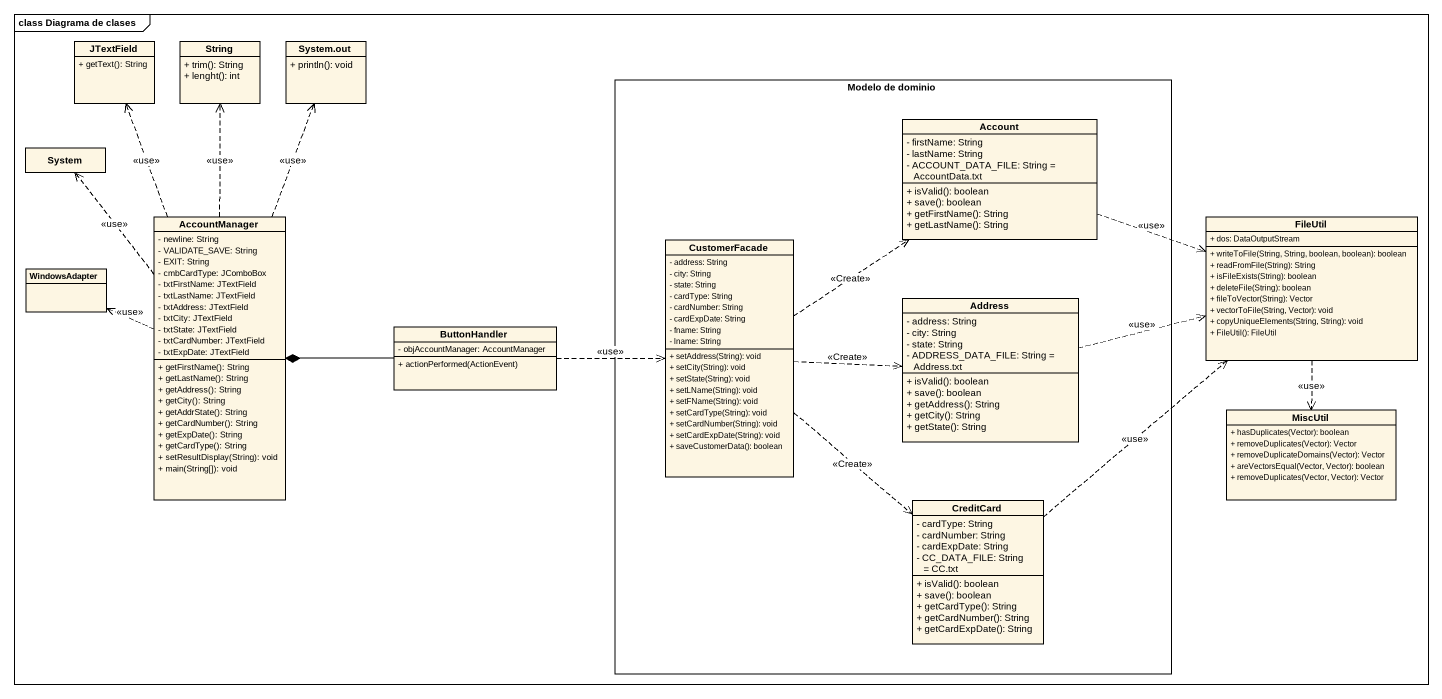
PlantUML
@startuml
mainframe class Diagrama de clases
hide circle
hide empty members
skinparam classAttributeIconSize 0
class JTextField {
  + getText(): String
}
class String {
  + trim(): String
  + lenght(): int
}
class "System.out" as System_out {
  + println(): void
}
rectangle "Modelo de dominio" as Modelo_de_dominio {
  class Account {
    - firstName: String
    - lastName: String
    - ACCOUNT_DATA_FILE: String = AccountData.txt
    + isValid(): boolean
    + save(): boolean
    + getFirstName(): String
    + getLastName(): String
  }
  class CustomerFacade {
    - address: String
    - city: String
    - state: String
    - cardType: String
    - cardNumber: String
    - cardExpDate: String
    - fname: String
    - lname: String
    + setAddress(String): void
    + setCity(String): void
    + setState(String): void
    + setLName(String): void
    + setFName(String): void
    + setCardType(String): void
    + setCardNumber(String): void
    + setCardExpDate(String): void
    + saveCustomerData(): boolean
  }
  class Address {
    - address: String
    - city: String
    - state: String
    - ADDRESS_DATA_FILE: String = Address.txt
    + isValid(): boolean
    + save(): boolean
    + getAddress(): String
    + getCity(): String
    + getState(): String
  }
  class CreditCard {
    - cardType: String
    - cardNumber: String
    - cardExpDate: String
    - CC_DATA_FILE: String = CC.txt
    + isValid(): boolean
    + save(): boolean
    + getCardType(): String
    + getCardNumber(): String
    + getCardExpDate(): String
  }
}
class System
class AccountManager {
  - newline: String
  - VALIDATE_SAVE: String
  - EXIT: String
  - cmbCardType: JComboBox
  - txtFirstName: JTextField
  - txtLastName: JTextField
  - txtAddress: JTextField
  - txtCity: JTextField
  - txtState: JTextField
  - txtCardNumber: JTextField
  - txtExpDate: JTextField
  + getFirstName(): String
  + getLastName(): String
  + getAddress(): String
  + getCity(): String
  + getAddrState(): String
  + getCardNumber(): String
  + getExpDate(): String
  + getCardType(): String
  + setResultDisplay(String): void
  + main(String[]): void
}
class FileUtil {
  + dos: DataOutputStream
  + writeToFile(String, String, boolean, boolean): boolean
  + readFromFile(String): String
  + isFileExists(String): boolean
  + deleteFile(String): boolean
  + fileToVector(String): Vector
  + vectorToFile(String, Vector): void
  + copyUniqueElements(String, String): void
  + FileUtil(): FileUtil
}
class WindowsAdapter
class ButtonHandler {
  - objAccountManager: AccountManager
  + actionPerformed(ActionEvent)
}
class MiscUtil {
  + hasDuplicates(Vector): boolean
  + removeDuplicates(Vector): Vector
  + removeDuplicateDomains(Vector): Vector
  + areVectorsEqual(Vector, Vector): boolean
  + removeDuplicates(Vector, Vector): Vector
}
Account .right.> FileUtil : <<use>>
AccountManager .up.> JTextField : <<use>>
AccountManager .up.> String : <<use>>
AccountManager .up.> System_out : <<use>>
AccountManager .up.> System : <<use>>
AccountManager .left.> WindowsAdapter : <<use>>
CustomerFacade .up.> Account : <<Create>>
CustomerFacade .right.> Address : <<Create>>
CustomerFacade ..> CreditCard : <<Create>>
FileUtil ..> MiscUtil : <<use>>
ButtonHandler -left-* AccountManager
ButtonHandler .right.> CustomerFacade : <<use>>
Address .right.> FileUtil : <<use>>
CreditCard .up.> FileUtil : <<use>>
@enduml
